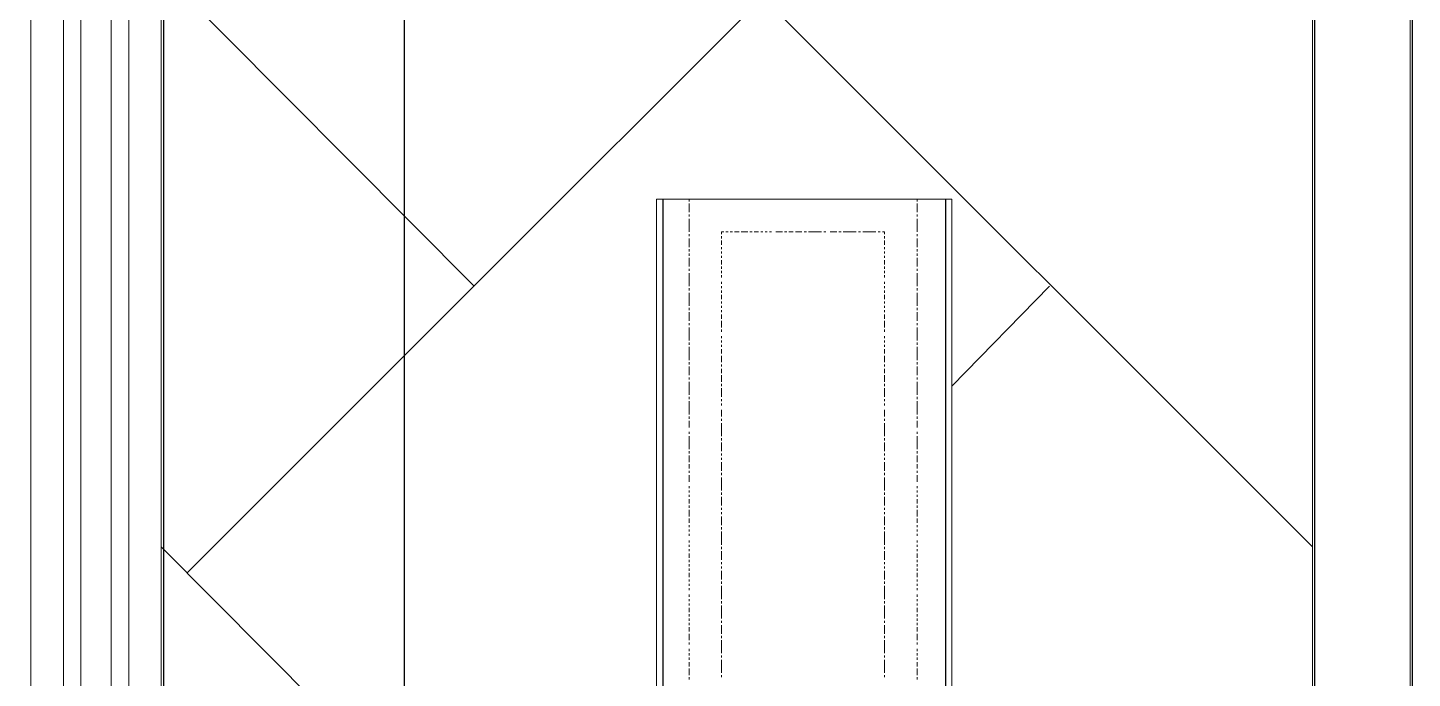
# Model space of a CAD drawing. Header units: millimetres. Extents: x 2928 to 3112, y 1220 to 1280.
# Drawn here: x 2983.33 to 2985.455, y 1247.395 to 1248.394 of the extents above; entities that cross this region are included whole.
import ezdxf

# ---------------------------------------------------------------- set-up
doc = ezdxf.new("R2010")
doc.units = ezdxf.units.MM

msp = doc.modelspace()

# ---------------------------------------------------------------- linework, layer by layer
at = {"color": 7, "linetype": 'Continuous', "lineweight": -2, "true_color": 0x000007}
for points in [[(2937.08126, 1265.3073), (2937.07792, 1267.474), (2938.98795, 1267.474), (2985.45528, 1267.474), (2985.45528, 1236.87356), (2938.98795, 1236.87356), (2937.08126, 1236.87356), (2937.08126, 1238.60692)], [(2937.23126, 1265.3073), (2937.23126, 1267.32399), (2938.98795, 1267.32399), (2985.30528, 1267.32399), (2985.30528, 1237.02356), (2938.98795, 1237.02356), (2937.22793, 1237.02356), (2937.22793, 1238.60692)]]:
    msp.add_lwpolyline(points, close=True, dxfattribs=at)
at = {"color": 9, "linetype": 'Continuous', "lineweight": 5, "true_color": 0xbababa}
for points in [[(2938.98795, 1264.55062), (2983.53859, 1264.55062), (2983.53859, 1238.80025)], [(2983.33525, 1239.30359), (2983.33525, 1264.04728), (2983.33525, 1264.04728)], [(2983.38525, 1239.30359), (2983.38525, 1264.04728), (2983.38525, 1264.04728)], [(2983.41192, 1239.30359), (2983.41192, 1264.04728), (2983.41192, 1264.04728)], [(2983.45859, 1239.30359), (2983.45859, 1264.04728), (2983.45859, 1264.04728)], [(2983.48525, 1239.30359), (2983.48525, 1264.04728), (2983.48525, 1264.04728)], [(2983.53525, 1239.30359), (2983.53525, 1264.04728), (2983.53525, 1264.04728)], [(2983.57525, 1247.55704), (2984.89861, 1248.8804), (2984.89861, 1248.8804)], [(2984.01526, 1247.99705), (2983.53525, 1248.48039), (2983.53525, 1248.48039)], [(2985.30195, 1247.59705), (2984.4586, 1248.44039), (2984.4586, 1248.44039)], [(2984.7486, 1247.84372), (2984.89861, 1247.99705), (2984.89861, 1247.99705)], [(2984.01526, 1247.1137), (2983.53525, 1247.59705), (2983.53525, 1247.59705)]]:
    msp.add_lwpolyline(points, dxfattribs=at)
at = {"color": 7, "linetype": 'Continuous', "lineweight": -2, "true_color": 0x000007}
msp.add_lwpolyline([(2983.53859, 1264.04728), (2983.53859, 1239.30359), (2983.53859, 1239.30359)], dxfattribs=at)
at = {"color": 253, "linetype": 'Continuous', "lineweight": -2, "true_color": 0x9a9a9a}
for points in [[(2983.90859, 1239.40693), (2983.90859, 1263.94728), (2983.90859, 1263.94728)], [(2984.30526, 1248.13039), (2984.30526, 1246.11369), (2984.30526, 1246.11369)], [(2984.7386, 1248.13039), (2984.7386, 1246.11369), (2984.7386, 1246.11369)]]:
    msp.add_lwpolyline(points, dxfattribs=at)
at = {"color": 252, "linetype": 'Continuous', "lineweight": 5, "true_color": 0x989898}
for points in [[(2985.30195, 1237.32023), (2985.30195, 1259.21054), (2985.45195, 1259.21054), (2985.45195, 1237.32023)], [(2984.34527, 1248.12705), (2984.34527, 1248.13039), (2984.34527, 1248.13039)], [(2984.34527, 1248.11705), (2984.34527, 1248.12372), (2984.34527, 1248.12372)], [(2984.34527, 1248.11039), (2984.34527, 1248.11705), (2984.34527, 1248.11705)], [(2984.69527, 1248.13039), (2984.69527, 1248.12705), (2984.69527, 1248.12705)], [(2984.69527, 1248.12372), (2984.69527, 1248.11705), (2984.69527, 1248.11705)], [(2984.69527, 1248.11705), (2984.69527, 1248.11039), (2984.69527, 1248.11039)], [(2984.34527, 1248.10372), (2984.34527, 1248.10705), (2984.34527, 1248.10705)], [(2984.34527, 1248.09372), (2984.34527, 1248.10039), (2984.34527, 1248.10039)], [(2984.69527, 1248.10705), (2984.69527, 1248.10372), (2984.69527, 1248.10372)], [(2984.69527, 1248.10039), (2984.69527, 1248.09372), (2984.69527, 1248.09372)], [(2984.34527, 1248.08705), (2984.34527, 1248.09372), (2984.34527, 1248.09372)], [(2984.34527, 1248.08039), (2984.34527, 1248.08705), (2984.34527, 1248.08705)], [(2984.34527, 1248.07372), (2984.34527, 1248.07705), (2984.34527, 1248.07705)], [(2984.39527, 1248.07705), (2984.39527, 1248.08039), (2984.3986, 1248.08039)], [(2984.39527, 1248.07039), (2984.39527, 1248.07372), (2984.39527, 1248.07372)], [(2984.40193, 1248.08039), (2984.40527, 1248.08039), (2984.40527, 1248.08039)], [(2984.4086, 1248.08039), (2984.41193, 1248.08039), (2984.41193, 1248.08039)], [(2984.41527, 1248.08039), (2984.42193, 1248.08039), (2984.42193, 1248.08039)], [(2984.42527, 1248.08039), (2984.4286, 1248.08039), (2984.4286, 1248.08039)], [(2984.4286, 1248.08039), (2984.43527, 1248.08039), (2984.43527, 1248.08039)], [(2984.4386, 1248.08039), (2984.44193, 1248.08039), (2984.44193, 1248.08039)], [(2984.44527, 1248.08039), (2984.45193, 1248.08039), (2984.45193, 1248.08039)], [(2984.45527, 1248.08039), (2984.4586, 1248.08039), (2984.4586, 1248.08039)], [(2984.46193, 1248.08039), (2984.46527, 1248.08039), (2984.46527, 1248.08039)], [(2984.4686, 1248.08039), (2984.47193, 1248.08039), (2984.47193, 1248.08039)], [(2984.4786, 1248.08039), (2984.48193, 1248.08039), (2984.48193, 1248.08039)], [(2984.48193, 1248.08039), (2984.4886, 1248.08039), (2984.4886, 1248.08039)], [(2984.49193, 1248.08039), (2984.49527, 1248.08039), (2984.49527, 1248.08039)], [(2984.4986, 1248.08039), (2984.50527, 1248.08039), (2984.50527, 1248.08039)], [(2984.5086, 1248.08039), (2984.51193, 1248.08039), (2984.51193, 1248.08039)], [(2984.51193, 1248.08039), (2984.5186, 1248.08039), (2984.5186, 1248.08039)], [(2984.52193, 1248.08039), (2984.52527, 1248.08039), (2984.52527, 1248.08039)], [(2984.5286, 1248.08039), (2984.53527, 1248.08039), (2984.53527, 1248.08039)], [(2984.53527, 1248.08039), (2984.54193, 1248.08039), (2984.54193, 1248.08039)], [(2984.54193, 1248.08039), (2984.5486, 1248.08039), (2984.5486, 1248.08039)], [(2984.55193, 1248.08039), (2984.55527, 1248.08039), (2984.55527, 1248.08039)], [(2984.56194, 1248.08039), (2984.56527, 1248.08039), (2984.56527, 1248.08039)], [(2984.56527, 1248.08039), (2984.57194, 1248.08039), (2984.57194, 1248.08039)], [(2984.57527, 1248.08039), (2984.5786, 1248.08039), (2984.5786, 1248.08039)], [(2984.58194, 1248.08039), (2984.5886, 1248.08039), (2984.5886, 1248.08039)], [(2984.5886, 1248.08039), (2984.59527, 1248.08039), (2984.59527, 1248.08039)], [(2984.59527, 1248.08039), (2984.60194, 1248.08039), (2984.60194, 1248.08039)], [(2984.60527, 1248.08039), (2984.6086, 1248.08039), (2984.6086, 1248.08039)], [(2984.61194, 1248.08039), (2984.6186, 1248.08039), (2984.6186, 1248.08039)], [(2984.6186, 1248.08039), (2984.62527, 1248.08039), (2984.62527, 1248.08039)], [(2984.62527, 1248.08039), (2984.63194, 1248.08039), (2984.63194, 1248.08039)], [(2984.63527, 1248.08039), (2984.6386, 1248.08039), (2984.6386, 1248.08039)], [(2984.64194, 1248.08039), (2984.64527, 1248.08039), (2984.64527, 1248.07705)], [(2984.64527, 1248.07372), (2984.64527, 1248.07039), (2984.64527, 1248.07039)], [(2984.69527, 1248.09372), (2984.69527, 1248.08705), (2984.69527, 1248.08705)], [(2984.69527, 1248.08705), (2984.69527, 1248.08039), (2984.69527, 1248.08039)], [(2984.69527, 1248.07705), (2984.69527, 1248.07372), (2984.69527, 1248.07372)], [(2984.34527, 1248.06372), (2984.34527, 1248.07039), (2984.34527, 1248.07039)], [(2984.34527, 1248.05705), (2984.34527, 1248.06372), (2984.34527, 1248.06372)], [(2984.34527, 1248.05038), (2984.34527, 1248.05372), (2984.34527, 1248.05372)], [(2984.39527, 1248.06038), (2984.39527, 1248.06705), (2984.39527, 1248.06705)], [(2984.39527, 1248.05372), (2984.39527, 1248.05705), (2984.39527, 1248.05705)], [(2984.64527, 1248.06705), (2984.64527, 1248.06038), (2984.64527, 1248.06038)], [(2984.64527, 1248.05705), (2984.64527, 1248.05372), (2984.64527, 1248.05372)], [(2984.69527, 1248.07039), (2984.69527, 1248.06372), (2984.69527, 1248.06372)], [(2984.69527, 1248.06372), (2984.69527, 1248.05705), (2984.69527, 1248.05705)], [(2984.69527, 1248.05372), (2984.69527, 1248.05038), (2984.69527, 1248.05038)], [(2984.34527, 1248.04372), (2984.34527, 1248.04705), (2984.34527, 1248.04705)], [(2984.34527, 1248.03372), (2984.34527, 1248.04038), (2984.34527, 1248.04038)], [(2984.34527, 1248.02705), (2984.34527, 1248.03372), (2984.34527, 1248.03372)], [(2984.39527, 1248.04705), (2984.39527, 1248.05038), (2984.39527, 1248.05038)], [(2984.39527, 1248.04038), (2984.39527, 1248.04372), (2984.39527, 1248.04372)], [(2984.39527, 1248.03038), (2984.39527, 1248.03705), (2984.39527, 1248.03705)], [(2984.64527, 1248.05038), (2984.64527, 1248.04705), (2984.64527, 1248.04705)], [(2984.64527, 1248.04372), (2984.64527, 1248.04038), (2984.64527, 1248.04038)], [(2984.64527, 1248.03705), (2984.64527, 1248.03038), (2984.64527, 1248.03038)], [(2984.69527, 1248.04705), (2984.69527, 1248.04372), (2984.69527, 1248.04372)], [(2984.69527, 1248.04038), (2984.69527, 1248.03372), (2984.69527, 1248.03372)], [(2984.69527, 1248.03372), (2984.69527, 1248.02705), (2984.69527, 1248.02705)], [(2984.34527, 1248.02038), (2984.34527, 1248.02372), (2984.34527, 1248.02372)], [(2984.34527, 1248.01038), (2984.34527, 1248.01705), (2984.34527, 1248.01705)], [(2984.34527, 1248.00372), (2984.34527, 1248.01038), (2984.34527, 1248.01038)], [(2984.39527, 1248.02372), (2984.39527, 1248.02705), (2984.39527, 1248.02705)], [(2984.39527, 1248.01705), (2984.39527, 1248.02038), (2984.39527, 1248.02038)], [(2984.39527, 1248.01038), (2984.39527, 1248.01372), (2984.39527, 1248.01372)], [(2984.64527, 1248.02705), (2984.64527, 1248.02372), (2984.64527, 1248.02372)], [(2984.64527, 1248.02038), (2984.64527, 1248.01705), (2984.64527, 1248.01705)], [(2984.64527, 1248.01372), (2984.64527, 1248.01038), (2984.64527, 1248.01038)], [(2984.69527, 1248.02372), (2984.69527, 1248.02038), (2984.69527, 1248.02038)], [(2984.69527, 1248.01705), (2984.69527, 1248.01038), (2984.69527, 1248.01038)], [(2984.69527, 1248.01038), (2984.69527, 1248.00372), (2984.69527, 1248.00372)], [(2984.34527, 1247.99705), (2984.34527, 1248.00372), (2984.34527, 1248.00372)], [(2984.34527, 1247.99038), (2984.34527, 1247.99372), (2984.34527, 1247.99372)], [(2984.39527, 1248.00038), (2984.39527, 1248.00372), (2984.39527, 1248.00372)], [(2984.39527, 1247.99372), (2984.39527, 1247.99705), (2984.39527, 1247.99705)], [(2984.39527, 1247.98705), (2984.39527, 1247.99038), (2984.39527, 1247.99038)], [(2984.64527, 1248.00372), (2984.64527, 1248.00038), (2984.64527, 1248.00038)], [(2984.64527, 1247.99705), (2984.64527, 1247.99372), (2984.64527, 1247.99372)], [(2984.64527, 1247.99038), (2984.64527, 1247.98705), (2984.64527, 1247.98705)], [(2984.69527, 1248.00372), (2984.69527, 1247.99705), (2984.69527, 1247.99705)], [(2984.69527, 1247.99372), (2984.69527, 1247.99038), (2984.69527, 1247.99038)], [(2984.34527, 1247.98038), (2984.34527, 1247.98705), (2984.34527, 1247.98705)], [(2984.34527, 1247.97372), (2984.34527, 1247.98038), (2984.34527, 1247.98038)], [(2984.34527, 1247.96705), (2984.34527, 1247.97372), (2984.34527, 1247.97372)], [(2984.39527, 1247.97705), (2984.39527, 1247.98372), (2984.39527, 1247.98372)], [(2984.39527, 1247.97038), (2984.39527, 1247.97372), (2984.39527, 1247.97372)], [(2984.39527, 1247.96372), (2984.39527, 1247.96705), (2984.39527, 1247.96705)], [(2984.64527, 1247.98372), (2984.64527, 1247.97705), (2984.64527, 1247.97705)], [(2984.64527, 1247.97372), (2984.64527, 1247.97038), (2984.64527, 1247.97038)], [(2984.64527, 1247.96705), (2984.64527, 1247.96372), (2984.64527, 1247.96372)], [(2984.69527, 1247.98705), (2984.69527, 1247.98038), (2984.69527, 1247.98038)], [(2984.69527, 1247.98038), (2984.69527, 1247.97372), (2984.69527, 1247.97372)], [(2984.69527, 1247.97372), (2984.69527, 1247.96705), (2984.69527, 1247.96705)], [(2984.34527, 1247.96038), (2984.34527, 1247.96372), (2984.34527, 1247.96372)], [(2984.34527, 1247.95038), (2984.34527, 1247.95705), (2984.34527, 1247.95705)], [(2984.34527, 1247.94372), (2984.34527, 1247.95038), (2984.34527, 1247.95038)], [(2984.39527, 1247.95705), (2984.39527, 1247.96038), (2984.39527, 1247.96038)], [(2984.39527, 1247.94705), (2984.39527, 1247.95372), (2984.39527, 1247.95372)], [(2984.64527, 1247.96038), (2984.64527, 1247.95705), (2984.64527, 1247.95705)], [(2984.64527, 1247.95372), (2984.64527, 1247.94705), (2984.64527, 1247.94705)], [(2984.69527, 1247.96372), (2984.69527, 1247.96038), (2984.69527, 1247.96038)], [(2984.69527, 1247.95705), (2984.69527, 1247.95038), (2984.69527, 1247.95038)], [(2984.69527, 1247.95038), (2984.69527, 1247.94372), (2984.69527, 1247.94372)], [(2984.34527, 1247.93705), (2984.34527, 1247.94038), (2984.34527, 1247.94038)], [(2984.34527, 1247.92705), (2984.34527, 1247.93372), (2984.34527, 1247.93372)], [(2984.34527, 1247.92038), (2984.34527, 1247.92705), (2984.34527, 1247.92705)], [(2984.39527, 1247.94038), (2984.39527, 1247.94372), (2984.39527, 1247.94372)], [(2984.39527, 1247.93372), (2984.39527, 1247.94038), (2984.39527, 1247.94038)], [(2984.39527, 1247.92705), (2984.39527, 1247.93038), (2984.39527, 1247.93038)], [(2984.64527, 1247.94372), (2984.64527, 1247.94038), (2984.64527, 1247.94038)], [(2984.64527, 1247.94038), (2984.64527, 1247.93372), (2984.64527, 1247.93372)], [(2984.64527, 1247.93038), (2984.64527, 1247.92705), (2984.64527, 1247.92705)], [(2984.69527, 1247.94038), (2984.69527, 1247.93705), (2984.69527, 1247.93705)], [(2984.69527, 1247.93372), (2984.69527, 1247.92705), (2984.69527, 1247.92705)], [(2984.69527, 1247.92705), (2984.69527, 1247.92038), (2984.69527, 1247.92038)], [(2984.34527, 1247.91372), (2984.34527, 1247.92038), (2984.34527, 1247.92038)], [(2984.34527, 1247.90705), (2984.34527, 1247.91038), (2984.34527, 1247.91038)], [(2984.34527, 1247.89705), (2984.34527, 1247.90372), (2984.34527, 1247.90372)], [(2984.39527, 1247.91705), (2984.39527, 1247.92038), (2984.39527, 1247.92038)], [(2984.39527, 1247.91038), (2984.39527, 1247.91372), (2984.39527, 1247.91372)], [(2984.39527, 1247.90372), (2984.39527, 1247.90705), (2984.39527, 1247.90705)], [(2984.64527, 1247.92038), (2984.64527, 1247.91705), (2984.64527, 1247.91705)], [(2984.64527, 1247.91372), (2984.64527, 1247.91038), (2984.64527, 1247.91038)], [(2984.64527, 1247.90705), (2984.64527, 1247.90372), (2984.64527, 1247.90372)], [(2984.69527, 1247.92038), (2984.69527, 1247.91372), (2984.69527, 1247.91372)], [(2984.69527, 1247.91038), (2984.69527, 1247.90705), (2984.69527, 1247.90705)], [(2984.69527, 1247.90372), (2984.69527, 1247.89705), (2984.69527, 1247.89705)], [(2984.34527, 1247.89038), (2984.34527, 1247.89705), (2984.34527, 1247.89705)], [(2984.34527, 1247.88372), (2984.34527, 1247.89038), (2984.34527, 1247.89038)], [(2984.39527, 1247.89372), (2984.39527, 1247.90038), (2984.39527, 1247.90038)], [(2984.39527, 1247.88705), (2984.39527, 1247.89038), (2984.39527, 1247.89038)], [(2984.39527, 1247.88038), (2984.39527, 1247.88705), (2984.39527, 1247.88705)], [(2984.64527, 1247.90038), (2984.64527, 1247.89372), (2984.64527, 1247.89372)], [(2984.64527, 1247.89038), (2984.64527, 1247.88705), (2984.64527, 1247.88705)], [(2984.64527, 1247.88705), (2984.64527, 1247.88038), (2984.64527, 1247.88038)], [(2984.69527, 1247.89705), (2984.69527, 1247.89038), (2984.69527, 1247.89038)], [(2984.69527, 1247.89038), (2984.69527, 1247.88372), (2984.69527, 1247.88372)], [(2984.34527, 1247.87705), (2984.34527, 1247.88038), (2984.34527, 1247.88038)], [(2984.34527, 1247.86705), (2984.34527, 1247.87372), (2984.34527, 1247.87372)], [(2984.34527, 1247.86038), (2984.34527, 1247.86705), (2984.34527, 1247.86705)], [(2984.39527, 1247.87372), (2984.39527, 1247.87705), (2984.39527, 1247.87705)], [(2984.39527, 1247.86372), (2984.39527, 1247.87038), (2984.39527, 1247.87038)], [(2984.39527, 1247.85705), (2984.39527, 1247.86038), (2984.39527, 1247.86038)], [(2984.64527, 1247.87705), (2984.64527, 1247.87372), (2984.64527, 1247.87372)], [(2984.64527, 1247.87038), (2984.64527, 1247.86372), (2984.64527, 1247.86372)], [(2984.64527, 1247.86038), (2984.64527, 1247.85705), (2984.64527, 1247.85705)], [(2984.69527, 1247.88038), (2984.69527, 1247.87705), (2984.69527, 1247.87705)], [(2984.69527, 1247.87372), (2984.69527, 1247.86705), (2984.69527, 1247.86705)], [(2984.69527, 1247.86705), (2984.69527, 1247.86038), (2984.69527, 1247.86038)], [(2984.34527, 1247.85372), (2984.34527, 1247.85705), (2984.34527, 1247.85705)], [(2984.34527, 1247.84372), (2984.34527, 1247.85038), (2984.34527, 1247.85038)], [(2984.34527, 1247.83705), (2984.34527, 1247.84372), (2984.34527, 1247.84372)], [(2984.39527, 1247.85038), (2984.39527, 1247.85705), (2984.39527, 1247.85705)], [(2984.39527, 1247.84372), (2984.39527, 1247.84705), (2984.39527, 1247.84705)], [(2984.39527, 1247.83372), (2984.39527, 1247.84038), (2984.39527, 1247.84038)], [(2984.64527, 1247.85705), (2984.64527, 1247.85038), (2984.64527, 1247.85038)], [(2984.64527, 1247.84705), (2984.64527, 1247.84372), (2984.64527, 1247.84372)], [(2984.64527, 1247.84038), (2984.64527, 1247.83372), (2984.64527, 1247.83372)], [(2984.69527, 1247.85705), (2984.69527, 1247.85372), (2984.69527, 1247.85372)], [(2984.69527, 1247.85038), (2984.69527, 1247.84372), (2984.69527, 1247.84372)], [(2984.69527, 1247.84372), (2984.69527, 1247.83705), (2984.69527, 1247.83705)], [(2984.34527, 1247.83038), (2984.34527, 1247.83705), (2984.34527, 1247.83705)], [(2984.34527, 1247.82371), (2984.34527, 1247.82705), (2984.34527, 1247.82705)], [(2984.34527, 1247.81371), (2984.34527, 1247.82038), (2984.34527, 1247.82038)], [(2984.39527, 1247.82705), (2984.39527, 1247.83372), (2984.39527, 1247.83372)], [(2984.39527, 1247.82038), (2984.39527, 1247.82371), (2984.39527, 1247.82371)], [(2984.64527, 1247.83372), (2984.64527, 1247.82705), (2984.64527, 1247.82705)], [(2984.64527, 1247.82371), (2984.64527, 1247.82038), (2984.64527, 1247.82038)], [(2984.69527, 1247.83705), (2984.69527, 1247.83038), (2984.69527, 1247.83038)], [(2984.69527, 1247.82705), (2984.69527, 1247.82371), (2984.69527, 1247.82371)], [(2984.69527, 1247.82038), (2984.69527, 1247.81371), (2984.69527, 1247.81371)], [(2984.34527, 1247.80705), (2984.34527, 1247.81371), (2984.34527, 1247.81371)], [(2984.34527, 1247.80038), (2984.34527, 1247.80705), (2984.34527, 1247.80705)], [(2984.34527, 1247.79371), (2984.34527, 1247.79705), (2984.34527, 1247.79705)], [(2984.39527, 1247.81371), (2984.39527, 1247.81705), (2984.39527, 1247.81705)], [(2984.39527, 1247.80371), (2984.39527, 1247.80705), (2984.39527, 1247.80705)], [(2984.39527, 1247.79705), (2984.39527, 1247.80371), (2984.39527, 1247.80371)], [(2984.64527, 1247.81705), (2984.64527, 1247.81371), (2984.64527, 1247.81371)], [(2984.64527, 1247.80705), (2984.64527, 1247.80371), (2984.64527, 1247.80371)], [(2984.64527, 1247.80371), (2984.64527, 1247.79705), (2984.64527, 1247.79705)], [(2984.69527, 1247.81371), (2984.69527, 1247.80705), (2984.69527, 1247.80705)], [(2984.69527, 1247.80705), (2984.69527, 1247.80038), (2984.69527, 1247.80038)], [(2984.69527, 1247.79705), (2984.69527, 1247.79371), (2984.69527, 1247.79371)], [(2984.34527, 1247.78371), (2984.34527, 1247.79038), (2984.34527, 1247.79038)], [(2984.34527, 1247.78038), (2984.34527, 1247.78371), (2984.34527, 1247.78371)], [(2984.39527, 1247.79038), (2984.39527, 1247.79371), (2984.39527, 1247.79371)], [(2984.39527, 1247.78038), (2984.39527, 1247.78705), (2984.39527, 1247.78705)], [(2984.39527, 1247.77371), (2984.39527, 1247.78038), (2984.39527, 1247.78038)], [(2984.64527, 1247.79371), (2984.64527, 1247.79038), (2984.64527, 1247.79038)], [(2984.64527, 1247.78705), (2984.64527, 1247.78038), (2984.64527, 1247.78038)], [(2984.64527, 1247.78038), (2984.64527, 1247.77371), (2984.64527, 1247.77371)], [(2984.69527, 1247.79038), (2984.69527, 1247.78371), (2984.69527, 1247.78371)], [(2984.69527, 1247.78371), (2984.69527, 1247.78038), (2984.69527, 1247.78038)], [(2984.34527, 1247.77038), (2984.34527, 1247.77371), (2984.34527, 1247.77371)], [(2984.34527, 1247.76038), (2984.34527, 1247.76705), (2984.34527, 1247.76705)], [(2984.34527, 1247.75371), (2984.34527, 1247.76038), (2984.34527, 1247.76038)], [(2984.39527, 1247.76705), (2984.39527, 1247.77371), (2984.39527, 1247.77371)], [(2984.39527, 1247.76038), (2984.39527, 1247.76371), (2984.39527, 1247.76371)], [(2984.39527, 1247.75038), (2984.39527, 1247.75705), (2984.39527, 1247.75705)], [(2984.64527, 1247.77371), (2984.64527, 1247.76705), (2984.64527, 1247.76705)], [(2984.64527, 1247.76371), (2984.64527, 1247.76038), (2984.64527, 1247.76038)], [(2984.64527, 1247.75705), (2984.64527, 1247.75038), (2984.64527, 1247.75038)], [(2984.69527, 1247.77371), (2984.69527, 1247.77038), (2984.69527, 1247.77038)], [(2984.69527, 1247.76705), (2984.69527, 1247.76038), (2984.69527, 1247.76038)], [(2984.69527, 1247.76038), (2984.69527, 1247.75371), (2984.69527, 1247.75371)], [(2984.34527, 1247.74705), (2984.34527, 1247.75371), (2984.34527, 1247.75371)], [(2984.34527, 1247.74038), (2984.34527, 1247.74371), (2984.34527, 1247.74371)], [(2984.34527, 1247.73038), (2984.34527, 1247.73705), (2984.34527, 1247.73705)], [(2984.39527, 1247.74371), (2984.39527, 1247.75038), (2984.39527, 1247.75038)], [(2984.39527, 1247.73705), (2984.39527, 1247.74038), (2984.39527, 1247.74038)], [(2984.39527, 1247.73038), (2984.39527, 1247.73371), (2984.39527, 1247.73371)], [(2984.64527, 1247.75038), (2984.64527, 1247.74371), (2984.64527, 1247.74371)], [(2984.64527, 1247.74038), (2984.64527, 1247.73705), (2984.64527, 1247.73705)], [(2984.64527, 1247.73371), (2984.64527, 1247.73038), (2984.64527, 1247.73038)], [(2984.69527, 1247.75371), (2984.69527, 1247.74705), (2984.69527, 1247.74705)], [(2984.69527, 1247.74371), (2984.69527, 1247.74038), (2984.69527, 1247.74038)], [(2984.69527, 1247.73705), (2984.69527, 1247.73038), (2984.69527, 1247.73038)], [(2984.34527, 1247.72705), (2984.34527, 1247.73038), (2984.34527, 1247.73038)], [(2984.34527, 1247.71705), (2984.34527, 1247.72371), (2984.34527, 1247.72371)], [(2984.34527, 1247.71038), (2984.34527, 1247.71371), (2984.34527, 1247.71371)], [(2984.39527, 1247.72038), (2984.39527, 1247.72705), (2984.39527, 1247.72705)], [(2984.39527, 1247.71371), (2984.39527, 1247.72038), (2984.39527, 1247.72038)], [(2984.64527, 1247.72705), (2984.64527, 1247.72038), (2984.64527, 1247.72038)], [(2984.64527, 1247.72038), (2984.64527, 1247.71371), (2984.64527, 1247.71371)], [(2984.69527, 1247.73038), (2984.69527, 1247.72705), (2984.69527, 1247.72705)], [(2984.69527, 1247.72371), (2984.69527, 1247.71705), (2984.69527, 1247.71705)], [(2984.69527, 1247.71371), (2984.69527, 1247.71038), (2984.69527, 1247.71038)], [(2984.34527, 1247.70038), (2984.34527, 1247.70705), (2984.34527, 1247.70705)], [(2984.34527, 1247.69705), (2984.34527, 1247.70038), (2984.34527, 1247.70038)], [(2984.34527, 1247.68705), (2984.34527, 1247.69038), (2984.34527, 1247.69038)], [(2984.39527, 1247.70705), (2984.39527, 1247.71038), (2984.39527, 1247.71038)], [(2984.39527, 1247.69705), (2984.39527, 1247.70371), (2984.39527, 1247.70371)], [(2984.39527, 1247.69038), (2984.39527, 1247.69705), (2984.39527, 1247.69705)], [(2984.39527, 1247.68371), (2984.39527, 1247.69038), (2984.39527, 1247.69038)], [(2984.64527, 1247.71038), (2984.64527, 1247.70705), (2984.64527, 1247.70705)], [(2984.64527, 1247.70371), (2984.64527, 1247.69705), (2984.64527, 1247.69705)], [(2984.64527, 1247.69705), (2984.64527, 1247.69038), (2984.64527, 1247.69038)], [(2984.64527, 1247.69038), (2984.64527, 1247.68371), (2984.64527, 1247.68371)], [(2984.69527, 1247.70705), (2984.69527, 1247.70038), (2984.69527, 1247.70038)], [(2984.69527, 1247.70038), (2984.69527, 1247.69705), (2984.69527, 1247.69705)], [(2984.69527, 1247.69038), (2984.69527, 1247.68705), (2984.69527, 1247.68705)], [(2984.34527, 1247.68038), (2984.34527, 1247.68371), (2984.34527, 1247.68371)], [(2984.34527, 1247.67371), (2984.34527, 1247.67705), (2984.34527, 1247.67705)], [(2984.34527, 1247.66371), (2984.34527, 1247.67038), (2984.34527, 1247.67038)], [(2984.39527, 1247.67705), (2984.39527, 1247.68038), (2984.39527, 1247.68038)], [(2984.39527, 1247.66705), (2984.39527, 1247.67371), (2984.39527, 1247.67371)], [(2984.64527, 1247.68038), (2984.64527, 1247.67705), (2984.64527, 1247.67705)], [(2984.64527, 1247.67371), (2984.64527, 1247.66705), (2984.64527, 1247.66705)], [(2984.69527, 1247.68371), (2984.69527, 1247.68038), (2984.69527, 1247.68038)], [(2984.69527, 1247.67705), (2984.69527, 1247.67371), (2984.69527, 1247.67371)], [(2984.69527, 1247.67038), (2984.69527, 1247.66371), (2984.69527, 1247.66371)], [(2984.34527, 1247.65705), (2984.34527, 1247.66038), (2984.34527, 1247.66038)], [(2984.34527, 1247.64705), (2984.34527, 1247.65371), (2984.34527, 1247.65371)], [(2984.39527, 1247.66038), (2984.39527, 1247.66705), (2984.39527, 1247.66705)], [(2984.39527, 1247.65371), (2984.39527, 1247.65705), (2984.39527, 1247.65705)], [(2984.39527, 1247.64705), (2984.39527, 1247.65038), (2984.39527, 1247.65038)], [(2984.64527, 1247.66705), (2984.64527, 1247.66038), (2984.64527, 1247.66038)], [(2984.64527, 1247.65705), (2984.64527, 1247.65371), (2984.64527, 1247.65371)], [(2984.64527, 1247.65038), (2984.64527, 1247.64705), (2984.64527, 1247.64705)], [(2984.69527, 1247.66038), (2984.69527, 1247.65705), (2984.69527, 1247.65705)], [(2984.69527, 1247.65371), (2984.69527, 1247.64705), (2984.69527, 1247.64705)], [(2984.34527, 1247.64371), (2984.34527, 1247.64705), (2984.34527, 1247.64705)], [(2984.34527, 1247.63371), (2984.34527, 1247.64038), (2984.34527, 1247.64038)], [(2984.34527, 1247.62705), (2984.34527, 1247.63038), (2984.34527, 1247.63038)], [(2984.39527, 1247.63705), (2984.39527, 1247.64371), (2984.39527, 1247.64371)], [(2984.39527, 1247.63038), (2984.39527, 1247.63705), (2984.39527, 1247.63705)], [(2984.39527, 1247.62371), (2984.39527, 1247.62705), (2984.39527, 1247.62705)], [(2984.64527, 1247.64371), (2984.64527, 1247.63705), (2984.64527, 1247.63705)], [(2984.64527, 1247.63705), (2984.64527, 1247.63038), (2984.64527, 1247.63038)], [(2984.64527, 1247.62705), (2984.64527, 1247.62371), (2984.64527, 1247.62371)], [(2984.69527, 1247.64705), (2984.69527, 1247.64371), (2984.69527, 1247.64371)], [(2984.69527, 1247.64038), (2984.69527, 1247.63371), (2984.69527, 1247.63371)], [(2984.69527, 1247.63038), (2984.69527, 1247.62705), (2984.69527, 1247.62705)], [(2984.34527, 1247.62038), (2984.34527, 1247.62371), (2984.34527, 1247.62371)], [(2984.34527, 1247.61371), (2984.34527, 1247.61705), (2984.34527, 1247.61705)], [(2984.34527, 1247.60371), (2984.34527, 1247.60705), (2984.34527, 1247.60705)], [(2984.39527, 1247.61371), (2984.39527, 1247.62038), (2984.39527, 1247.62038)], [(2984.39527, 1247.60705), (2984.39527, 1247.61371), (2984.39527, 1247.61371)], [(2984.39527, 1247.60038), (2984.39527, 1247.60705), (2984.39527, 1247.60705)], [(2984.64527, 1247.62038), (2984.64527, 1247.61371), (2984.64527, 1247.61371)], [(2984.64527, 1247.61371), (2984.64527, 1247.60705), (2984.64527, 1247.60705)], [(2984.64527, 1247.60705), (2984.64527, 1247.60038), (2984.64527, 1247.60038)], [(2984.69527, 1247.62371), (2984.69527, 1247.62038), (2984.69527, 1247.62038)], [(2984.69527, 1247.61705), (2984.69527, 1247.61371), (2984.69527, 1247.61371)], [(2984.69527, 1247.60705), (2984.69527, 1247.60371), (2984.69527, 1247.60371)], [(2984.34527, 1247.59705), (2984.34527, 1247.60038), (2984.34527, 1247.60038)], [(2984.34527, 1247.59038), (2984.34527, 1247.59371), (2984.34527, 1247.59371)], [(2984.34527, 1247.58038), (2984.34527, 1247.58704), (2984.34527, 1247.58704)], [(2984.39527, 1247.59371), (2984.39527, 1247.59705), (2984.39527, 1247.59705)], [(2984.39527, 1247.58371), (2984.39527, 1247.59038), (2984.39527, 1247.59038)], [(2984.64527, 1247.59705), (2984.64527, 1247.59371), (2984.64527, 1247.59371)], [(2984.64527, 1247.59038), (2984.64527, 1247.58371), (2984.64527, 1247.58371)], [(2984.69527, 1247.60038), (2984.69527, 1247.59705), (2984.69527, 1247.59705)], [(2984.69527, 1247.59371), (2984.69527, 1247.59038), (2984.69527, 1247.59038)], [(2984.69527, 1247.58704), (2984.69527, 1247.58038), (2984.69527, 1247.58038)], [(2984.34527, 1247.57371), (2984.34527, 1247.57704), (2984.34527, 1247.57704)], [(2984.34527, 1247.56704), (2984.34527, 1247.57038), (2984.34527, 1247.57038)], [(2984.34527, 1247.56038), (2984.34527, 1247.56371), (2984.34527, 1247.56371)], [(2984.39527, 1247.57704), (2984.39527, 1247.58371), (2984.39527, 1247.58371)], [(2984.39527, 1247.57038), (2984.39527, 1247.57371), (2984.39527, 1247.57371)], [(2984.39527, 1247.56371), (2984.39527, 1247.56704), (2984.39527, 1247.56704)], [(2984.64527, 1247.58371), (2984.64527, 1247.57704), (2984.64527, 1247.57704)], [(2984.64527, 1247.57371), (2984.64527, 1247.57038), (2984.64527, 1247.57038)], [(2984.64527, 1247.56704), (2984.64527, 1247.56371), (2984.64527, 1247.56371)], [(2984.69527, 1247.57704), (2984.69527, 1247.57371), (2984.69527, 1247.57371)], [(2984.69527, 1247.57038), (2984.69527, 1247.56704), (2984.69527, 1247.56704)], [(2984.69527, 1247.56371), (2984.69527, 1247.56038), (2984.69527, 1247.56038)], [(2984.34527, 1247.55038), (2984.34527, 1247.55704), (2984.34527, 1247.55704)], [(2984.34527, 1247.54371), (2984.34527, 1247.54704), (2984.34527, 1247.54704)], [(2984.39527, 1247.55371), (2984.39527, 1247.56038), (2984.39527, 1247.56038)], [(2984.39527, 1247.54704), (2984.39527, 1247.55371), (2984.39527, 1247.55371)], [(2984.39527, 1247.54038), (2984.39527, 1247.54371), (2984.39527, 1247.54371)], [(2984.64527, 1247.56038), (2984.64527, 1247.55371), (2984.64527, 1247.55371)], [(2984.64527, 1247.55371), (2984.64527, 1247.54704), (2984.64527, 1247.54704)], [(2984.64527, 1247.54371), (2984.64527, 1247.54038), (2984.64527, 1247.54038)], [(2984.69527, 1247.55704), (2984.69527, 1247.55038), (2984.69527, 1247.55038)], [(2984.69527, 1247.54704), (2984.69527, 1247.54371), (2984.69527, 1247.54371)], [(2984.34527, 1247.53704), (2984.34527, 1247.54038), (2984.34527, 1247.54038)], [(2984.34527, 1247.53038), (2984.34527, 1247.53371), (2984.34527, 1247.53371)], [(2984.34527, 1247.52038), (2984.34527, 1247.52371), (2984.34527, 1247.52371)], [(2984.39527, 1247.53038), (2984.39527, 1247.53704), (2984.39527, 1247.53704)], [(2984.39527, 1247.52371), (2984.39527, 1247.53038), (2984.39527, 1247.53038)], [(2984.39527, 1247.51704), (2984.39527, 1247.52371), (2984.39527, 1247.52371)], [(2984.64527, 1247.53704), (2984.64527, 1247.53038), (2984.64527, 1247.53038)], [(2984.64527, 1247.53038), (2984.64527, 1247.52371), (2984.64527, 1247.52371)], [(2984.64527, 1247.52371), (2984.64527, 1247.51704), (2984.64527, 1247.51704)], [(2984.69527, 1247.54038), (2984.69527, 1247.53704), (2984.69527, 1247.53704)], [(2984.69527, 1247.53371), (2984.69527, 1247.53038), (2984.69527, 1247.53038)], [(2984.69527, 1247.52371), (2984.69527, 1247.52038), (2984.69527, 1247.52038)], [(2984.34527, 1247.51371), (2984.34527, 1247.51704), (2984.34527, 1247.51704)], [(2984.34527, 1247.50704), (2984.34527, 1247.51038), (2984.34527, 1247.51038)], [(2984.34527, 1247.49704), (2984.34527, 1247.50371), (2984.34527, 1247.50371)], [(2984.39527, 1247.51038), (2984.39527, 1247.51371), (2984.39527, 1247.51371)], [(2984.39527, 1247.50038), (2984.39527, 1247.50704), (2984.39527, 1247.50704)], [(2984.39527, 1247.49371), (2984.39527, 1247.50038), (2984.39527, 1247.50038)], [(2984.64527, 1247.51371), (2984.64527, 1247.51038), (2984.64527, 1247.51038)], [(2984.64527, 1247.50704), (2984.64527, 1247.50038), (2984.64527, 1247.50038)], [(2984.64527, 1247.50038), (2984.64527, 1247.49371), (2984.64527, 1247.49371)], [(2984.69527, 1247.51704), (2984.69527, 1247.51371), (2984.69527, 1247.51371)], [(2984.69527, 1247.51038), (2984.69527, 1247.50704), (2984.69527, 1247.50704)], [(2984.69527, 1247.50371), (2984.69527, 1247.49704), (2984.69527, 1247.49704)], [(2984.34527, 1247.49038), (2984.34527, 1247.49371), (2984.34527, 1247.49371)], [(2984.34527, 1247.48371), (2984.34527, 1247.48704), (2984.34527, 1247.48704)], [(2984.34527, 1247.47704), (2984.34527, 1247.48038), (2984.34527, 1247.48038)], [(2984.39527, 1247.48704), (2984.39527, 1247.49371), (2984.39527, 1247.49371)], [(2984.39527, 1247.48038), (2984.39527, 1247.48371), (2984.39527, 1247.48371)], [(2984.64527, 1247.49371), (2984.64527, 1247.48704), (2984.64527, 1247.48704)], [(2984.64527, 1247.48371), (2984.64527, 1247.48038), (2984.64527, 1247.48038)], [(2984.69527, 1247.49371), (2984.69527, 1247.49038), (2984.69527, 1247.49038)], [(2984.69527, 1247.48704), (2984.69527, 1247.48371), (2984.69527, 1247.48371)], [(2984.69527, 1247.48038), (2984.69527, 1247.47704), (2984.69527, 1247.47704)], [(2984.34527, 1247.46704), (2984.34527, 1247.47371), (2984.34527, 1247.47371)], [(2984.34527, 1247.46038), (2984.34527, 1247.46371), (2984.34527, 1247.46371)], [(2984.34527, 1247.45371), (2984.34527, 1247.46038), (2984.34527, 1247.46038)], [(2984.39527, 1247.47038), (2984.39527, 1247.47704), (2984.39527, 1247.47704)], [(2984.39527, 1247.46371), (2984.39527, 1247.47038), (2984.39527, 1247.47038)], [(2984.39527, 1247.45704), (2984.39527, 1247.46038), (2984.39527, 1247.46038)], [(2984.64527, 1247.47704), (2984.64527, 1247.47038), (2984.64527, 1247.47038)], [(2984.64527, 1247.47038), (2984.64527, 1247.46371), (2984.64527, 1247.46371)], [(2984.64527, 1247.46038), (2984.64527, 1247.45704), (2984.64527, 1247.45704)], [(2984.69527, 1247.47371), (2984.69527, 1247.46704), (2984.69527, 1247.46704)], [(2984.69527, 1247.46371), (2984.69527, 1247.46038), (2984.69527, 1247.46038)], [(2984.69527, 1247.46038), (2984.69527, 1247.45371), (2984.69527, 1247.45371)], [(2984.34527, 1247.44704), (2984.34527, 1247.45038), (2984.34527, 1247.45038)], [(2984.34527, 1247.43704), (2984.34527, 1247.44038), (2984.34527, 1247.44038)], [(2984.39527, 1247.44704), (2984.39527, 1247.45371), (2984.39527, 1247.45371)], [(2984.39527, 1247.44038), (2984.39527, 1247.44704), (2984.39527, 1247.44704)], [(2984.39527, 1247.43371), (2984.39527, 1247.44038), (2984.39527, 1247.44038)], [(2984.64527, 1247.45371), (2984.64527, 1247.44704), (2984.64527, 1247.44704)], [(2984.64527, 1247.44704), (2984.64527, 1247.44038), (2984.64527, 1247.44038)], [(2984.64527, 1247.44038), (2984.64527, 1247.43371), (2984.64527, 1247.43371)], [(2984.69527, 1247.45038), (2984.69527, 1247.44704), (2984.69527, 1247.44704)], [(2984.69527, 1247.44038), (2984.69527, 1247.43704), (2984.69527, 1247.43704)], [(2984.34527, 1247.43038), (2984.34527, 1247.43371), (2984.34527, 1247.43371)], [(2984.34527, 1247.42371), (2984.34527, 1247.42704), (2984.34527, 1247.42704)], [(2984.34527, 1247.41371), (2984.34527, 1247.42038), (2984.34527, 1247.42038)], [(2984.39527, 1247.42704), (2984.39527, 1247.43038), (2984.39527, 1247.43038)], [(2984.39527, 1247.41704), (2984.39527, 1247.42371), (2984.39527, 1247.42371)], [(2984.39527, 1247.41038), (2984.39527, 1247.41704), (2984.39527, 1247.41704)], [(2984.64527, 1247.43038), (2984.64527, 1247.42704), (2984.64527, 1247.42704)], [(2984.64527, 1247.42371), (2984.64527, 1247.41704), (2984.64527, 1247.41704)], [(2984.64527, 1247.41704), (2984.64527, 1247.41038), (2984.64527, 1247.41038)], [(2984.69527, 1247.43371), (2984.69527, 1247.43038), (2984.69527, 1247.43038)], [(2984.69527, 1247.42704), (2984.69527, 1247.42371), (2984.69527, 1247.42371)], [(2984.69527, 1247.42038), (2984.69527, 1247.41371), (2984.69527, 1247.41371)], [(2984.34527, 1247.40704), (2984.34527, 1247.41038), (2984.34527, 1247.41038)], [(2984.34527, 1247.40038), (2984.34527, 1247.40704), (2984.34527, 1247.40704)], [(2984.34527, 1247.39371), (2984.34527, 1247.39704), (2984.34527, 1247.39704)], [(2984.39527, 1247.40371), (2984.39527, 1247.41038), (2984.39527, 1247.41038)], [(2984.39527, 1247.39704), (2984.39527, 1247.40038), (2984.39527, 1247.40038)], [(2984.64527, 1247.41038), (2984.64527, 1247.40371), (2984.64527, 1247.40371)], [(2984.64527, 1247.40038), (2984.64527, 1247.39704), (2984.64527, 1247.39704)], [(2984.69527, 1247.41038), (2984.69527, 1247.40704), (2984.69527, 1247.40704)], [(2984.69527, 1247.40704), (2984.69527, 1247.40038), (2984.69527, 1247.40038)], [(2984.69527, 1247.39704), (2984.69527, 1247.39371), (2984.69527, 1247.39371)]]:
    msp.add_lwpolyline(points, dxfattribs=at)
at = {"color": 7, "linetype": 'Continuous', "lineweight": 9, "true_color": 0x000007}
msp.add_lwpolyline([(2984.7486, 1248.13039), (2984.7486, 1246.11369), (2984.29526, 1246.11369), (2984.29526, 1248.13039)], close=True, dxfattribs=at)

doc.saveas('drawing.dxf')
